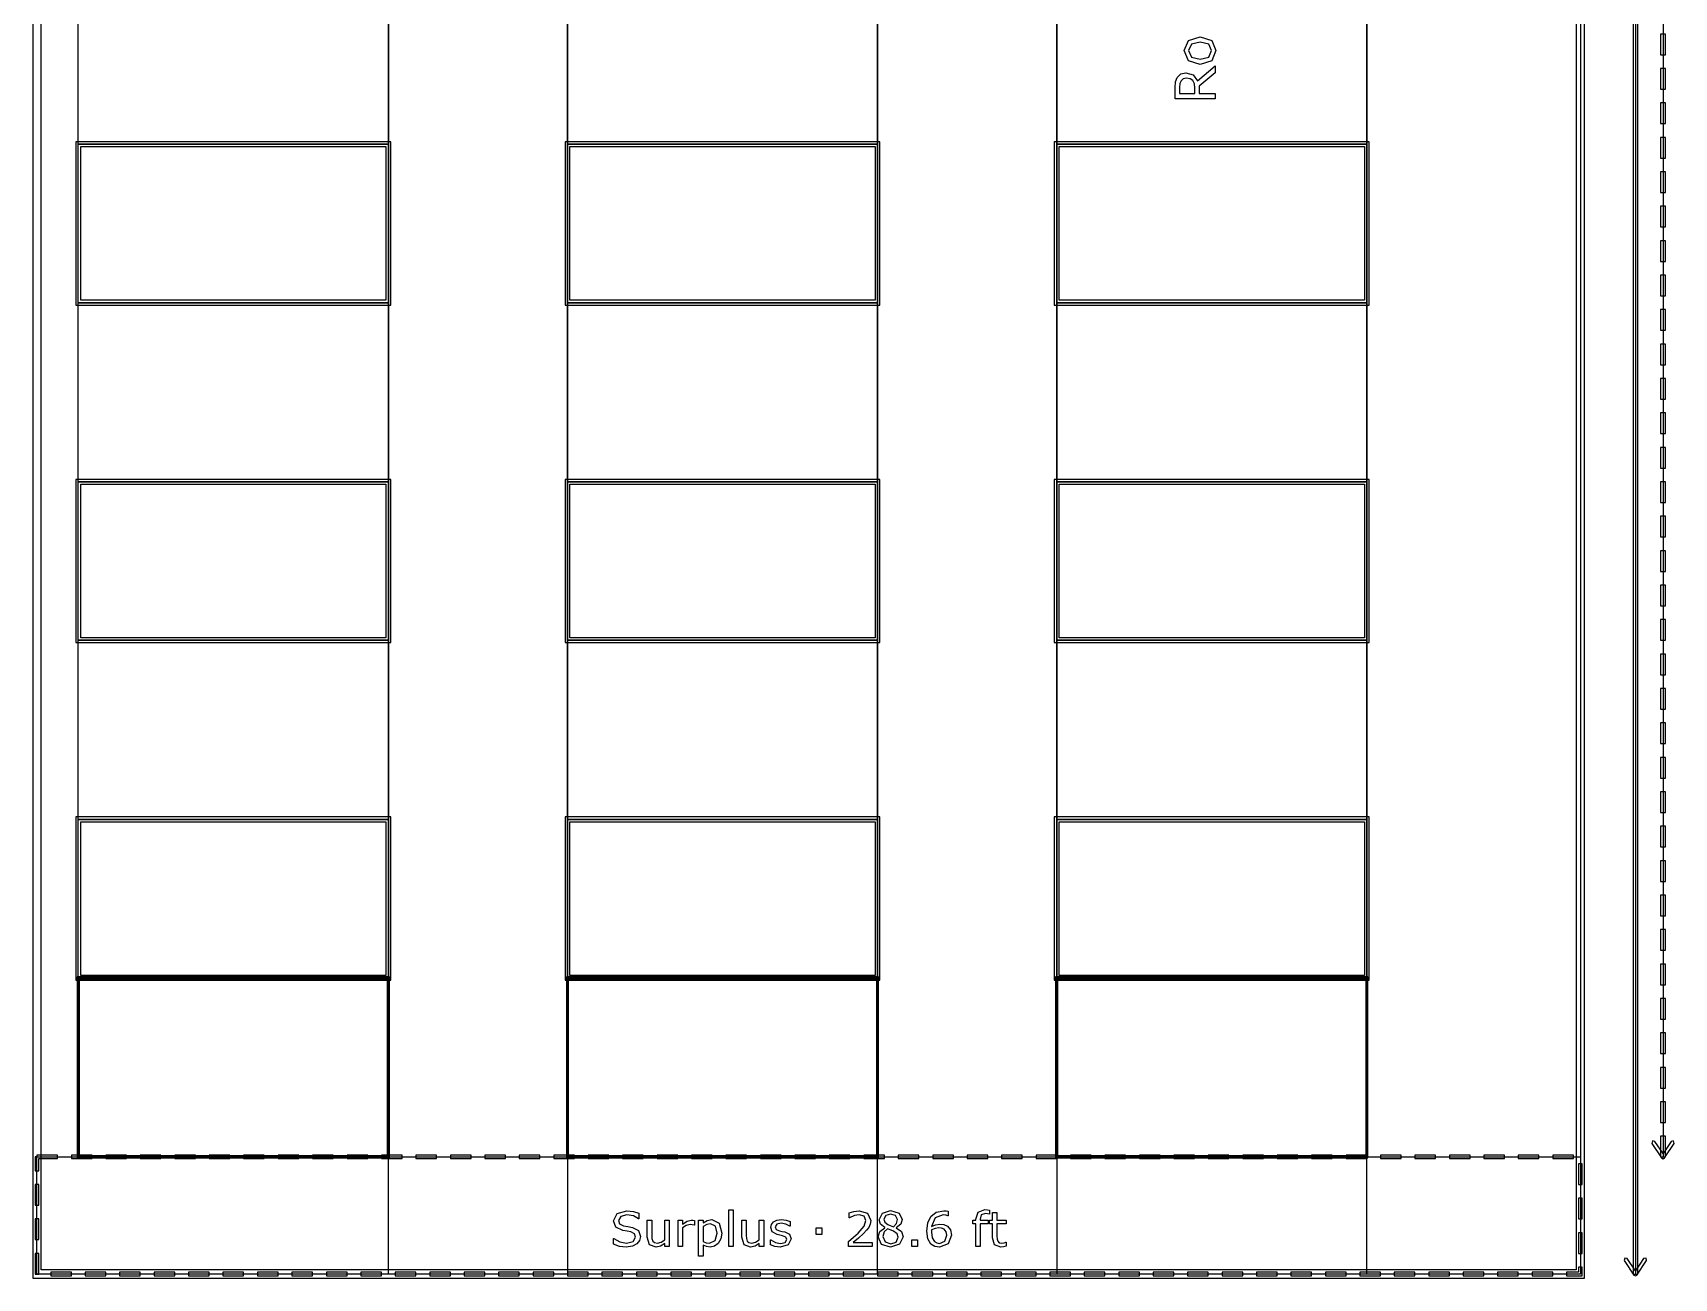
# Model space of a CAD drawing. Extents: x -1 to 182, y 89 to 480.
# Drawn here: x 94.6 to 157.6, y 190.1 to 237.9 of the extents above; entities that cross this region are included whole.
import ezdxf

# ---------------------------------------------------------------- set-up
doc = ezdxf.new("R2010")
doc.units = 0
doc.header["$MEASUREMENT"] = 0
doc.layers.add('Layer 1', color=7, linetype='Continuous')

msp = doc.modelspace()

# ---------------------------------------------------------------- linework, layer by layer
at = {"layer": 'Layer 1', "color": 7}
for points in [[(94.562067, 309.721697), (94.562067, 190.077473), (154.145953, 190.077473), (154.145953, 309.721697), (94.562067, 309.721697)], [(156.011469, 309.56305), (156.011469, 190.236117), (156.196471, 190.236117), (156.196471, 309.56305), (156.011469, 309.56305)], [(94.879361, 309.404403), (153.828659, 309.404403), (153.828659, 190.394761), (94.879361, 190.394761), (94.879361, 309.404403)], [(94.720714, 194.734028), (153.987306, 194.734028), (153.987306, 190.236117), (94.720714, 190.236117), (94.720714, 194.734028)], [(153.92116, 190.5007), (153.92116, 190.302263), (153.45814, 190.302263), (153.45814, 190.169971), (154.053452, 190.169971), (154.053452, 190.5007), (153.92116, 190.5007)]]:
    msp.add_lwpolyline(points, close=True, dxfattribs=at)
for points in [[(108.214447, 309.56305), (115.093605, 309.56305), (115.093605, 190.236117), (108.214447, 190.236117), (108.214447, 309.56305)], [(126.99984, 309.56305), (133.878998, 309.56305), (133.878998, 190.236117), (126.99984, 190.236117), (126.99984, 309.56305)], [(145.785233, 309.56305), (153.987306, 309.56305), (153.987306, 190.236117), (145.785233, 190.236117), (145.785233, 309.56305)], [(156.10397, 309.56305), (156.10397, 190.236117)], [(157.162302, 305.329722), (157.162302, 194.734028)], [(96.308212, 240.506887), (108.214447, 240.506887), (108.214447, 233.627729), (96.308212, 233.627729), (96.308212, 240.506887)], [(115.093605, 240.506887), (126.99984, 240.506887), (126.99984, 233.627729), (115.093605, 233.627729), (115.093605, 240.506887)], [(133.878998, 240.506887), (145.785233, 240.506887), (145.785233, 233.627729), (133.878998, 233.627729), (133.878998, 240.506887)], [(139.387601, 237.754738), (139.833053, 237.610042), (139.996348, 237.222471), (139.833053, 236.83283), (139.387601, 236.689172), (138.942152, 236.83283), (138.777819, 237.222471), (138.942152, 237.610042), (139.387601, 237.754738), (139.387601, 237.754738)], [(157.069801, 237.861057), (157.069801, 237.067308), (157.254803, 237.067308), (157.254803, 237.861057), (157.069801, 237.861057)], [(139.387601, 237.554234), (139.054806, 237.466384), (138.945253, 237.222471), (139.054806, 236.976491), (139.387601, 236.889676), (139.717298, 236.977525), (139.828918, 237.222471), (139.71833, 237.46535), (139.387601, 237.554234), (139.387601, 237.554234)], [(139.96431, 236.639563), (139.96431, 236.373945), (139.352462, 235.859249), (139.352462, 235.570893), (139.96431, 235.570893), (139.96431, 235.366257), (138.425387, 235.366257), (138.425387, 235.797236), (138.443987, 236.029781), (138.508064, 236.197212), (138.64139, 236.327437), (138.84396, 236.37498), (139.123013, 236.291263), (139.291478, 236.060787), (139.96431, 236.639563)], [(157.069801, 236.538142), (157.069801, 235.744393), (157.254803, 235.744393), (157.254803, 236.538142), (157.069801, 236.538142)], [(138.858435, 236.161038), (138.741648, 236.137278), (138.654831, 236.060798), (138.613489, 235.955377), (138.60108, 235.811717), (138.60108, 235.570904), (139.181922, 235.570904), (139.181922, 235.777609), (139.165386, 235.947109), (139.101306, 236.070098), (139.002088, 236.13831), (138.858427, 236.161038), (138.858435, 236.161038)], [(157.069801, 235.215227), (157.069801, 234.421478), (157.254803, 234.421478), (157.254803, 235.215227), (157.069801, 235.215227)], [(157.069801, 233.892312), (157.069801, 233.098563), (157.254803, 233.098563), (157.254803, 233.892312), (157.069801, 233.892312)], [(96.215711, 233.72023), (96.215711, 227.449819), (108.306948, 227.449819), (108.306948, 233.72023), (96.215711, 233.72023)], [(96.308212, 233.627729), (108.214447, 233.627729), (108.214447, 227.54232), (96.308212, 227.54232), (96.308212, 233.627729)], [(96.400713, 233.535228), (108.121946, 233.535228), (108.121946, 227.634821), (96.400713, 227.634821), (96.400713, 233.535228)], [(115.001104, 233.72023), (115.001104, 227.449819), (127.092341, 227.449819), (127.092341, 233.72023), (115.001104, 233.72023)], [(115.093605, 233.627729), (126.99984, 233.627729), (126.99984, 227.54232), (115.093605, 227.54232), (115.093605, 233.627729)], [(115.186106, 233.535228), (126.907339, 233.535228), (126.907339, 227.634821), (115.186106, 227.634821), (115.186106, 233.535228)], [(133.786497, 233.72023), (133.786497, 227.449819), (145.877734, 227.449819), (145.877734, 233.72023), (133.786497, 233.72023)], [(133.878998, 233.627729), (145.785233, 233.627729), (145.785233, 227.54232), (133.878998, 227.54232), (133.878998, 233.627729)], [(133.971499, 233.535228), (145.692732, 233.535228), (145.692732, 227.634821), (133.971499, 227.634821), (133.971499, 233.535228)], [(157.069801, 232.569397), (157.069801, 231.775648), (157.254803, 231.775648), (157.254803, 232.569397), (157.069801, 232.569397)], [(157.069801, 231.246482), (157.069801, 230.452733), (157.254803, 230.452733), (157.254803, 231.246482), (157.069801, 231.246482)], [(157.069801, 229.923567), (157.069801, 229.129818), (157.254803, 229.129818), (157.254803, 229.923567), (157.069801, 229.923567)], [(157.069801, 228.600652), (157.069801, 227.806903), (157.254803, 227.806903), (157.254803, 228.600652), (157.069801, 228.600652)], [(96.308212, 227.54232), (108.214447, 227.54232), (108.214447, 220.663162), (96.308212, 220.663162), (96.308212, 227.54232)], [(115.093605, 227.54232), (126.99984, 227.54232), (126.99984, 220.663162), (115.093605, 220.663162), (115.093605, 227.54232)], [(133.878998, 227.54232), (145.785233, 227.54232), (145.785233, 220.663162), (133.878998, 220.663162), (133.878998, 227.54232)], [(157.069801, 227.277737), (157.069801, 226.483988), (157.254803, 226.483988), (157.254803, 227.277737), (157.069801, 227.277737)], [(157.069801, 225.954822), (157.069801, 225.161073), (157.254803, 225.161073), (157.254803, 225.954822), (157.069801, 225.954822)], [(157.069801, 224.631907), (157.069801, 223.838158), (157.254803, 223.838158), (157.254803, 224.631907), (157.069801, 224.631907)], [(157.069801, 223.308992), (157.069801, 222.515243), (157.254803, 222.515243), (157.254803, 223.308992), (157.069801, 223.308992)], [(157.069801, 221.986077), (157.069801, 221.192328), (157.254803, 221.192328), (157.254803, 221.986077), (157.069801, 221.986077)], [(96.215711, 220.755663), (96.215711, 214.485255), (108.306948, 214.485255), (108.306948, 220.755663), (96.215711, 220.755663)], [(96.308212, 220.663162), (108.214447, 220.663162), (108.214447, 214.577753), (96.308212, 214.577753), (96.308212, 220.663162)], [(115.001104, 220.755663), (115.001104, 214.485255), (127.092341, 214.485255), (127.092341, 220.755663), (115.001104, 220.755663)], [(115.093605, 220.663162), (126.99984, 220.663162), (126.99984, 214.577753), (115.093605, 214.577753), (115.093605, 220.663162)], [(133.786497, 220.755663), (133.786497, 214.485255), (145.877734, 214.485255), (145.877734, 220.755663), (133.786497, 220.755663)], [(133.878998, 220.663162), (145.785233, 220.663162), (145.785233, 214.577753), (133.878998, 214.577753), (133.878998, 220.663162)], [(157.069801, 220.663162), (157.069801, 219.869413), (157.254803, 219.869413), (157.254803, 220.663162), (157.069801, 220.663162)], [(96.400713, 220.570661), (108.121946, 220.570661), (108.121946, 214.670251), (96.400713, 214.670251), (96.400713, 220.570661)], [(115.186106, 220.570661), (126.907339, 220.570661), (126.907339, 214.670251), (115.186106, 214.670251), (115.186106, 220.570661)], [(133.971499, 220.570661), (145.692732, 220.570661), (145.692732, 214.670251), (133.971499, 214.670251), (133.971499, 220.570661)], [(157.069801, 219.340247), (157.069801, 218.546498), (157.254803, 218.546498), (157.254803, 219.340247), (157.069801, 219.340247)], [(157.069801, 218.017332), (157.069801, 217.223583), (157.254803, 217.223583), (157.254803, 218.017332), (157.069801, 218.017332)], [(157.069801, 216.694417), (157.069801, 215.900668), (157.254803, 215.900668), (157.254803, 216.694417), (157.069801, 216.694417)], [(157.069801, 215.371502), (157.069801, 214.577753), (157.254803, 214.577753), (157.254803, 215.371502), (157.069801, 215.371502)], [(96.308212, 214.577753), (108.214447, 214.577753), (108.214447, 207.698595), (96.308212, 207.698595), (96.308212, 214.577753)], [(115.093605, 214.577753), (126.99984, 214.577753), (126.99984, 207.698595), (115.093605, 207.698595), (115.093605, 214.577753)], [(133.878998, 214.577753), (145.785233, 214.577753), (145.785233, 207.698595), (133.878998, 207.698595), (133.878998, 214.577753)], [(157.069801, 214.048587), (157.069801, 213.254838), (157.254803, 213.254838), (157.254803, 214.048587), (157.069801, 214.048587)], [(157.069801, 212.725672), (157.069801, 211.931923), (157.254803, 211.931923), (157.254803, 212.725672), (157.069801, 212.725672)], [(157.069801, 211.402757), (157.069801, 210.609008), (157.254803, 210.609008), (157.254803, 211.402757), (157.069801, 211.402757)], [(157.069801, 210.079842), (157.069801, 209.286093), (157.254803, 209.286093), (157.254803, 210.079842), (157.069801, 210.079842)], [(157.069801, 208.756927), (157.069801, 207.963178), (157.254803, 207.963178), (157.254803, 208.756927), (157.069801, 208.756927)], [(96.215711, 207.791093), (96.215711, 201.520688), (108.306948, 201.520688), (108.306948, 207.791093), (96.215711, 207.791093)], [(96.308212, 207.698595), (108.214447, 207.698595), (108.214447, 201.613186), (96.308212, 201.613186), (96.308212, 207.698595)], [(96.400713, 207.606097), (108.121946, 207.606097), (108.121946, 201.705684), (96.400713, 201.705684), (96.400713, 207.606097)], [(115.001104, 207.791093), (115.001104, 201.520688), (127.092341, 201.520688), (127.092341, 207.791093), (115.001104, 207.791093)], [(115.093605, 207.698595), (126.99984, 207.698595), (126.99984, 201.613186), (115.093605, 201.613186), (115.093605, 207.698595)], [(115.186106, 207.606097), (126.907339, 207.606097), (126.907339, 201.705684), (115.186106, 201.705684), (115.186106, 207.606097)], [(133.786497, 207.791093), (133.786497, 201.520688), (145.877734, 201.520688), (145.877734, 207.791093), (133.786497, 207.791093)], [(133.878998, 207.698595), (145.785233, 207.698595), (145.785233, 201.613186), (133.878998, 201.613186), (133.878998, 207.698595)], [(133.971499, 207.606097), (145.692732, 207.606097), (145.692732, 201.705684), (133.971499, 201.705684), (133.971499, 207.606097)], [(157.069801, 207.434012), (157.069801, 206.640263), (157.254803, 206.640263), (157.254803, 207.434012), (157.069801, 207.434012)], [(157.069801, 206.111097), (157.069801, 205.317348), (157.254803, 205.317348), (157.254803, 206.111097), (157.069801, 206.111097)], [(157.069801, 204.788182), (157.069801, 203.994433), (157.254803, 203.994433), (157.254803, 204.788182), (157.069801, 204.788182)], [(157.069801, 203.465267), (157.069801, 202.671518), (157.254803, 202.671518), (157.254803, 203.465267), (157.069801, 203.465267)], [(157.069801, 202.142352), (157.069801, 201.348603), (157.254803, 201.348603), (157.254803, 202.142352), (157.069801, 202.142352)], [(96.268421, 201.652979), (96.268421, 194.694235), (108.254238, 194.694235), (108.254238, 201.652979), (96.268421, 201.652979)], [(96.308212, 201.613186), (108.214447, 201.613186), (108.214447, 194.734028), (96.308212, 194.734028), (96.308212, 201.613186)], [(96.348003, 201.573393), (108.174656, 201.573393), (108.174656, 194.773821), (96.348003, 194.773821), (96.348003, 201.573393)], [(115.053814, 201.652979), (115.053814, 194.694235), (127.039631, 194.694235), (127.039631, 201.652979), (115.053814, 201.652979)], [(115.093605, 201.613186), (126.99984, 201.613186), (126.99984, 194.734028), (115.093605, 194.734028), (115.093605, 201.613186)], [(115.133396, 201.573393), (126.960049, 201.573393), (126.960049, 194.773821), (115.133396, 194.773821), (115.133396, 201.573393)], [(133.839207, 201.652979), (133.839207, 194.694235), (145.825024, 194.694235), (145.825024, 201.652979), (133.839207, 201.652979)], [(133.878998, 201.613186), (145.785233, 201.613186), (145.785233, 194.734028), (133.878998, 194.734028), (133.878998, 201.613186)], [(133.918789, 201.573393), (145.745442, 201.573393), (145.745442, 194.773821), (133.918789, 194.773821), (133.918789, 201.573393)], [(157.069801, 200.819437), (157.069801, 200.025688), (157.254803, 200.025688), (157.254803, 200.819437), (157.069801, 200.819437)], [(157.069801, 199.496522), (157.069801, 198.702773), (157.254803, 198.702773), (157.254803, 199.496522), (157.069801, 199.496522)], [(157.069801, 198.173607), (157.069801, 197.379858), (157.254803, 197.379858), (157.254803, 198.173607), (157.069801, 198.173607)], [(157.069801, 196.850692), (157.069801, 196.056943), (157.254803, 196.056943), (157.254803, 196.850692), (157.069801, 196.850692)], [(157.069801, 195.527777), (157.069801, 194.734028), (157.254803, 194.734028), (157.254803, 195.527777), (157.069801, 195.527777)], [(94.720714, 194.800174), (94.720714, 194.734028), (94.654568, 194.734028), (94.654568, 194.204862), (94.78686, 194.204862), (94.78686, 194.667882), (95.514463, 194.667882), (95.514463, 194.800174), (94.720714, 194.800174)], [(96.043629, 194.800174), (96.043629, 194.667882), (96.837378, 194.667882), (96.837378, 194.800174), (96.043629, 194.800174)], [(97.366544, 194.800174), (97.366544, 194.667882), (98.160293, 194.667882), (98.160293, 194.800174), (97.366544, 194.800174)], [(98.689459, 194.800174), (98.689459, 194.667882), (99.483208, 194.667882), (99.483208, 194.800174), (98.689459, 194.800174)], [(100.012374, 194.800174), (100.012374, 194.667882), (100.806123, 194.667882), (100.806123, 194.800174), (100.012374, 194.800174)], [(101.335289, 194.800174), (101.335289, 194.667882), (102.129038, 194.667882), (102.129038, 194.800174), (101.335289, 194.800174)], [(102.658204, 194.800174), (102.658204, 194.667882), (103.451953, 194.667882), (103.451953, 194.800174), (102.658204, 194.800174)], [(103.981119, 194.800174), (103.981119, 194.667882), (104.774868, 194.667882), (104.774868, 194.800174), (103.981119, 194.800174)], [(105.304034, 194.800174), (105.304034, 194.667882), (106.097783, 194.667882), (106.097783, 194.800174), (105.304034, 194.800174)], [(106.626949, 194.800174), (106.626949, 194.667882), (107.420698, 194.667882), (107.420698, 194.800174), (106.626949, 194.800174)], [(107.949864, 194.800174), (107.949864, 194.667882), (108.743613, 194.667882), (108.743613, 194.800174), (107.949864, 194.800174)], [(109.272779, 194.800174), (109.272779, 194.667882), (110.066528, 194.667882), (110.066528, 194.800174), (109.272779, 194.800174)], [(110.595694, 194.800174), (110.595694, 194.667882), (111.389443, 194.667882), (111.389443, 194.800174), (110.595694, 194.800174)], [(111.918609, 194.800174), (111.918609, 194.667882), (112.712358, 194.667882), (112.712358, 194.800174), (111.918609, 194.800174)], [(113.241524, 194.800174), (113.241524, 194.667882), (114.035273, 194.667882), (114.035273, 194.800174), (113.241524, 194.800174)], [(114.564439, 194.800174), (114.564439, 194.667882), (115.358188, 194.667882), (115.358188, 194.800174), (114.564439, 194.800174)], [(115.887354, 194.800174), (115.887354, 194.667882), (116.681103, 194.667882), (116.681103, 194.800174), (115.887354, 194.800174)], [(117.210269, 194.800174), (117.210269, 194.667882), (118.004018, 194.667882), (118.004018, 194.800174), (117.210269, 194.800174)], [(118.533184, 194.800174), (118.533184, 194.667882), (119.326933, 194.667882), (119.326933, 194.800174), (118.533184, 194.800174)], [(119.856099, 194.800174), (119.856099, 194.667882), (120.649848, 194.667882), (120.649848, 194.800174), (119.856099, 194.800174)], [(121.179014, 194.800174), (121.179014, 194.667882), (121.972763, 194.667882), (121.972763, 194.800174), (121.179014, 194.800174)], [(122.501929, 194.800174), (122.501929, 194.667882), (123.295678, 194.667882), (123.295678, 194.800174), (122.501929, 194.800174)], [(123.824844, 194.800174), (123.824844, 194.667882), (124.618593, 194.667882), (124.618593, 194.800174), (123.824844, 194.800174)], [(125.147759, 194.800174), (125.147759, 194.667882), (125.941508, 194.667882), (125.941508, 194.800174), (125.147759, 194.800174)], [(126.470674, 194.800174), (126.470674, 194.667882), (127.264423, 194.667882), (127.264423, 194.800174), (126.470674, 194.800174)], [(127.793589, 194.800174), (127.793589, 194.667882), (128.587338, 194.667882), (128.587338, 194.800174), (127.793589, 194.800174)], [(129.116504, 194.800174), (129.116504, 194.667882), (129.910253, 194.667882), (129.910253, 194.800174), (129.116504, 194.800174)], [(130.439419, 194.800174), (130.439419, 194.667882), (131.233168, 194.667882), (131.233168, 194.800174), (130.439419, 194.800174)], [(131.762334, 194.800174), (131.762334, 194.667882), (132.556083, 194.667882), (132.556083, 194.800174), (131.762334, 194.800174)], [(133.085249, 194.800174), (133.085249, 194.667882), (133.878998, 194.667882), (133.878998, 194.800174), (133.085249, 194.800174)], [(134.408164, 194.800174), (134.408164, 194.667882), (135.201913, 194.667882), (135.201913, 194.800174), (134.408164, 194.800174)], [(135.731079, 194.800174), (135.731079, 194.667882), (136.524828, 194.667882), (136.524828, 194.800174), (135.731079, 194.800174)], [(137.053994, 194.800174), (137.053994, 194.667882), (137.847743, 194.667882), (137.847743, 194.800174), (137.053994, 194.800174)], [(138.376909, 194.800174), (138.376909, 194.667882), (139.170658, 194.667882), (139.170658, 194.800174), (138.376909, 194.800174)], [(139.699824, 194.800174), (139.699824, 194.667882), (140.493573, 194.667882), (140.493573, 194.800174), (139.699824, 194.800174)], [(141.022739, 194.800174), (141.022739, 194.667882), (141.816488, 194.667882), (141.816488, 194.800174), (141.022739, 194.800174)], [(142.345654, 194.800174), (142.345654, 194.667882), (143.139403, 194.667882), (143.139403, 194.800174), (142.345654, 194.800174)], [(143.668569, 194.800174), (143.668569, 194.667882), (144.462318, 194.667882), (144.462318, 194.800174), (143.668569, 194.800174)], [(144.991484, 194.800174), (144.991484, 194.667882), (145.785233, 194.667882), (145.785233, 194.800174), (144.991484, 194.800174)], [(146.314399, 194.800174), (146.314399, 194.667882), (147.108148, 194.667882), (147.108148, 194.800174), (146.314399, 194.800174)], [(147.637314, 194.800174), (147.637314, 194.667882), (148.431063, 194.667882), (148.431063, 194.800174), (147.637314, 194.800174)], [(148.960229, 194.800174), (148.960229, 194.667882), (149.753978, 194.667882), (149.753978, 194.800174), (148.960229, 194.800174)], [(150.283144, 194.800174), (150.283144, 194.667882), (151.076893, 194.667882), (151.076893, 194.800174), (150.283144, 194.800174)], [(151.606059, 194.800174), (151.606059, 194.667882), (152.399808, 194.667882), (152.399808, 194.800174), (151.606059, 194.800174)], [(152.928974, 194.800174), (152.928974, 194.667882), (153.722723, 194.667882), (153.722723, 194.800174), (152.928974, 194.800174)], [(156.753542, 195.347437), (156.73391, 195.251314), (157.10443, 194.695267), (157.162307, 194.664211), (157.220185, 194.695267), (157.590704, 195.251314), (157.571072, 195.347437), (157.474954, 195.328387), (157.162313, 194.859678), (156.849671, 195.328387), (156.753553, 195.347437), (156.753542, 195.347437)], [(153.92116, 194.469445), (153.92116, 193.675696), (154.053452, 193.675696), (154.053452, 194.469445), (153.92116, 194.469445)], [(94.654568, 193.675696), (94.654568, 192.881947), (94.78686, 192.881947), (94.78686, 193.675696), (94.654568, 193.675696)], [(153.92116, 193.14653), (153.92116, 192.352781), (154.053452, 192.352781), (154.053452, 193.14653), (153.92116, 193.14653)], [(94.654568, 192.352781), (94.654568, 191.559032), (94.78686, 191.559032), (94.78686, 192.352781), (94.654568, 192.352781)], [(117.892525, 191.678782), (117.855449, 191.523234), (117.753259, 191.393033), (117.584149, 191.302598), (117.352638, 191.270028), (117.090379, 191.297174), (116.854349, 191.37766), (116.854349, 191.601921), (116.866996, 191.601921), (117.103028, 191.470794), (117.354432, 191.424677), (117.613073, 191.487065), (117.706219, 191.653462), (117.661907, 191.785515), (117.52897, 191.851529), (117.381563, 191.881373), (117.214262, 191.911218), (116.948385, 192.04052), (116.862475, 192.280179), (117.00536, 192.556907), (117.367998, 192.665412), (117.628448, 192.638293), (117.838254, 192.571379), (117.838254, 192.359766), (117.825581, 192.359766), (117.623011, 192.467372), (117.367082, 192.51079), (117.135572, 192.4511), (117.048757, 192.297351), (117.092164, 192.165324), (117.244998, 192.092061), (117.409587, 192.061316), (117.590454, 192.024248), (117.816537, 191.903969), (117.892502, 191.678782), (117.892525, 191.678782)], [(119.003957, 191.294449), (118.833941, 191.294449), (118.833941, 191.406579), (118.669352, 191.302598), (118.495719, 191.266403), (118.247929, 191.363188), (118.159304, 191.648937), (118.159304, 192.3046), (118.32932, 192.3046), (118.32932, 191.729423), (118.33657, 191.597397), (118.367317, 191.504263), (118.430618, 191.446373), (118.543661, 191.428381), (118.687452, 191.462724), (118.833954, 191.55046), (118.833954, 192.30468), (119.00397, 192.30468), (119.003957, 191.294449)], [(119.968883, 192.119207), (119.959834, 192.119207), (119.885679, 192.131907), (119.801576, 192.136405), (119.649648, 192.101136), (119.508569, 192.011601), (119.508569, 191.294449), (119.338556, 191.294449), (119.338556, 192.3046), (119.508569, 192.3046), (119.508569, 192.155376), (119.686724, 192.270231), (119.844984, 192.3046), (119.90919, 192.301955), (119.968878, 192.293753), (119.968883, 192.119207)], [(121.017912, 191.811735), (120.982643, 191.586549), (120.883168, 191.414728), (120.74209, 191.310721), (120.571172, 191.274552), (120.428286, 191.29175), (120.298966, 191.345117), (120.298966, 190.92189), (120.12895, 190.92189), (120.12895, 192.304627), (120.298966, 192.304627), (120.298966, 192.19882), (120.450895, 192.293779), (120.631761, 192.332646), (120.915722, 192.194296), (121.017912, 191.811762), (121.017912, 191.811735)], [(121.454707, 191.294475), (121.284691, 191.294475), (121.284691, 192.701634), (121.454707, 192.701634), (121.454707, 191.294475)], [(122.628537, 191.294475), (122.458522, 191.294475), (122.458522, 191.406606), (122.293932, 191.302625), (122.1203, 191.26643), (121.87251, 191.363214), (121.783885, 191.648964), (121.783885, 192.304627), (121.953901, 192.304627), (121.953901, 191.72945), (121.961124, 191.597423), (121.991874, 191.50429), (122.055175, 191.446399), (122.168218, 191.428407), (122.312009, 191.46275), (122.458511, 191.550486), (122.458511, 192.304706), (122.628527, 192.304706), (122.628537, 191.294475)], [(123.6848, 191.585676), (123.56995, 191.35869), (123.257954, 191.270054), (123.051764, 191.296248), (122.895316, 191.355039), (122.895316, 191.545856), (122.904365, 191.545856), (123.083422, 191.449098), (123.272429, 191.413829), (123.447871, 191.449997), (123.511173, 191.563953), (123.476809, 191.654388), (123.344777, 191.706828), (123.24982, 191.725878), (123.144014, 191.749426), (122.955006, 191.852534), (122.899843, 192.020729), (122.925164, 192.13831), (123.00384, 192.236867), (123.132256, 192.303807), (123.307698, 192.329207), (123.490374, 192.306453), (123.645015, 192.253086), (123.645015, 192.071318), (123.635966, 192.071318), (123.477708, 192.151804), (123.295032, 192.185274), (123.137677, 192.149105), (123.073471, 192.043298), (123.112356, 191.949239), (123.235345, 191.897698), (123.34025, 191.876002), (123.437918, 191.856159), (123.620594, 191.762999), (123.6848, 191.585755), (123.6848, 191.585676)], [(126.79391, 191.294475), (125.882339, 191.294475), (125.882339, 191.483494), (126.072249, 191.646265), (126.250403, 191.808137), (126.488245, 192.074916), (126.552451, 192.289255), (126.482818, 192.452926), (126.290194, 192.512616), (126.11204, 192.48367), (125.924842, 192.395061), (125.915793, 192.395061), (125.915793, 192.584953), (126.086714, 192.642843), (126.29471, 192.669037), (126.619367, 192.568654), (126.736932, 192.29825), (126.717035, 192.154476), (126.660063, 192.028773), (126.576864, 191.918442), (126.462014, 191.798162), (126.262153, 191.613668), (126.069532, 191.449098), (126.793904, 191.449098), (126.79391, 191.294475)], [(127.981303, 191.669786), (127.844749, 191.379486), (127.50291, 191.263731), (127.153835, 191.376761), (127.024515, 191.666162), (127.089629, 191.868726), (127.273207, 192.013427), (127.273207, 192.018983), (127.112235, 192.145586), (127.060689, 192.317406), (127.185487, 192.570639), (127.50291, 192.671921), (127.824852, 192.575137), (127.945129, 192.32918), (127.888156, 192.149211), (127.720855, 192.011734), (127.720855, 192.006442), (127.914382, 191.872616), (127.981303, 191.670051), (127.981303, 191.669786)], [(127.766975, 192.327222), (127.691915, 192.480971), (127.502005, 192.538836), (127.314808, 192.48457), (127.24246, 192.33807), (127.278634, 192.22504), (127.389867, 192.140929), (127.485728, 192.098437), (127.608717, 192.055019), (127.732611, 192.178924), (127.766975, 192.327222), (127.766975, 192.327222)], [(129.842427, 191.731276), (129.706778, 191.395758), (129.37579, 191.26643), (129.194924, 191.297201), (129.051133, 191.388535), (128.930857, 191.587475), (128.889256, 191.885924), (128.92724, 192.203345), (129.050229, 192.449301), (129.255513, 192.608474), (129.548518, 192.666365), (129.638047, 192.661867), (129.7113, 192.645463), (129.7113, 192.472743), (129.702251, 192.472743), (129.625382, 192.498143), (129.521382, 192.510843), (129.211196, 192.388738), (129.076449, 192.06047), (129.225666, 192.130108), (129.396584, 192.15445), (129.547608, 192.138045), (129.682354, 192.074731), (129.801726, 191.935454), (129.842422, 191.73109), (129.842427, 191.731276)], [(131.30474, 192.537142), (131.295692, 192.537142), (131.222439, 192.553547), (131.142858, 192.562542), (130.983695, 192.5137), (130.934861, 192.339181), (130.934861, 192.304812), (131.241431, 192.304812), (131.241431, 192.161911), (130.940288, 192.161911), (130.940288, 191.294449), (130.770272, 191.294449), (130.770272, 192.161699), (130.655422, 192.161699), (130.655422, 192.3046), (130.770272, 192.3046), (130.770272, 192.338044), (130.859802, 192.613872), (131.118442, 192.71063), (131.220632, 192.705338), (131.304735, 192.692638), (131.30474, 192.537142)], [(131.936871, 191.30363), (131.831967, 191.282728), (131.731587, 191.274526), (131.49646, 191.357737), (131.415974, 191.624516), (131.415974, 192.161673), (131.301123, 192.161673), (131.301123, 192.304574), (131.415974, 192.304574), (131.415974, 192.594848), (131.585989, 192.594848), (131.585989, 192.304574), (131.936871, 192.304574), (131.936871, 192.161673), (131.585989, 192.161673), (131.585989, 191.701378), (131.589614, 191.576574), (131.614935, 191.493389), (131.669195, 191.440023), (131.775907, 191.423618), (131.862722, 191.43526), (131.927836, 191.456162), (131.936885, 191.456162), (131.936871, 191.30363)], [(120.842472, 191.807237), (120.780073, 192.08034), (120.588354, 192.170774), (120.440946, 192.13913), (120.298966, 192.055919), (120.298966, 191.483494), (120.42286, 191.439176), (120.541327, 191.427534), (120.762891, 191.523393), (120.842472, 191.80737), (120.842472, 191.807237)], [(124.856821, 191.756596), (124.640686, 191.756596), (124.640686, 192.012527), (124.856821, 192.012527), (124.856821, 191.756596)], [(127.79501, 191.652589), (127.757931, 191.785542), (127.615048, 191.886824), (127.521899, 191.923892), (127.387155, 191.971834), (127.256025, 191.851555), (127.207191, 191.679735), (127.291294, 191.478043), (127.504717, 191.398483), (127.715429, 191.466296), (127.79501, 191.652589), (127.79501, 191.652589)], [(129.658846, 191.724132), (129.633526, 191.863408), (129.552135, 191.959267), (129.459893, 191.997261), (129.354086, 192.006257), (129.211201, 191.988265), (129.075549, 191.9322), (129.07285, 191.893306), (129.072057, 191.847189), (129.100997, 191.621103), (129.182388, 191.490875), (129.271915, 191.432085), (129.377724, 191.414093), (129.583911, 191.49368), (129.658971, 191.724264), (129.658846, 191.724132)], [(153.92116, 191.823615), (153.92116, 191.029866), (154.053452, 191.029866), (154.053452, 191.823615), (153.92116, 191.823615)], [(94.654568, 191.029866), (94.654568, 190.236117), (94.78686, 190.236117), (94.78686, 191.029866), (94.654568, 191.029866)], [(128.536567, 191.294475), (128.320429, 191.294475), (128.320429, 191.552206), (128.536567, 191.552206), (128.536567, 191.294475)], [(155.69521, 190.849526), (155.675578, 190.753403), (156.046098, 190.197356), (156.103975, 190.1663), (156.161853, 190.197356), (156.532372, 190.753403), (156.51274, 190.849526), (156.416622, 190.830476), (156.103981, 190.361767), (155.791339, 190.830476), (155.695221, 190.849526), (155.69521, 190.849526)], [(95.24988, 190.302263), (95.24988, 190.169971), (96.043629, 190.169971), (96.043629, 190.302263), (95.24988, 190.302263)], [(96.572795, 190.302263), (96.572795, 190.169971), (97.366544, 190.169971), (97.366544, 190.302263), (96.572795, 190.302263)], [(97.89571, 190.302263), (97.89571, 190.169971), (98.689459, 190.169971), (98.689459, 190.302263), (97.89571, 190.302263)], [(99.218625, 190.302263), (99.218625, 190.169971), (100.012374, 190.169971), (100.012374, 190.302263), (99.218625, 190.302263)], [(100.54154, 190.302263), (100.54154, 190.169971), (101.335289, 190.169971), (101.335289, 190.302263), (100.54154, 190.302263)], [(101.864455, 190.302263), (101.864455, 190.169971), (102.658204, 190.169971), (102.658204, 190.302263), (101.864455, 190.302263)], [(103.18737, 190.302263), (103.18737, 190.169971), (103.981119, 190.169971), (103.981119, 190.302263), (103.18737, 190.302263)], [(104.510285, 190.302263), (104.510285, 190.169971), (105.304034, 190.169971), (105.304034, 190.302263), (104.510285, 190.302263)], [(105.8332, 190.302263), (105.8332, 190.169971), (106.626949, 190.169971), (106.626949, 190.302263), (105.8332, 190.302263)], [(107.156115, 190.302263), (107.156115, 190.169971), (107.949864, 190.169971), (107.949864, 190.302263), (107.156115, 190.302263)], [(108.47903, 190.302263), (108.47903, 190.169971), (109.272779, 190.169971), (109.272779, 190.302263), (108.47903, 190.302263)], [(109.801945, 190.302263), (109.801945, 190.169971), (110.595694, 190.169971), (110.595694, 190.302263), (109.801945, 190.302263)], [(111.12486, 190.302263), (111.12486, 190.169971), (111.918609, 190.169971), (111.918609, 190.302263), (111.12486, 190.302263)], [(112.447775, 190.302263), (112.447775, 190.169971), (113.241524, 190.169971), (113.241524, 190.302263), (112.447775, 190.302263)], [(113.77069, 190.302263), (113.77069, 190.169971), (114.564439, 190.169971), (114.564439, 190.302263), (113.77069, 190.302263)], [(115.093605, 190.302263), (115.093605, 190.169971), (115.887354, 190.169971), (115.887354, 190.302263), (115.093605, 190.302263)], [(116.41652, 190.302263), (116.41652, 190.169971), (117.210269, 190.169971), (117.210269, 190.302263), (116.41652, 190.302263)], [(117.739435, 190.302263), (117.739435, 190.169971), (118.533184, 190.169971), (118.533184, 190.302263), (117.739435, 190.302263)], [(119.06235, 190.302263), (119.06235, 190.169971), (119.856099, 190.169971), (119.856099, 190.302263), (119.06235, 190.302263)], [(120.385265, 190.302263), (120.385265, 190.169971), (121.179014, 190.169971), (121.179014, 190.302263), (120.385265, 190.302263)], [(121.70818, 190.302263), (121.70818, 190.169971), (122.501929, 190.169971), (122.501929, 190.302263), (121.70818, 190.302263)], [(123.031095, 190.302263), (123.031095, 190.169971), (123.824844, 190.169971), (123.824844, 190.302263), (123.031095, 190.302263)], [(124.35401, 190.302263), (124.35401, 190.169971), (125.147759, 190.169971), (125.147759, 190.302263), (124.35401, 190.302263)], [(125.676925, 190.302263), (125.676925, 190.169971), (126.470674, 190.169971), (126.470674, 190.302263), (125.676925, 190.302263)], [(126.99984, 190.302263), (126.99984, 190.169971), (127.793589, 190.169971), (127.793589, 190.302263), (126.99984, 190.302263)], [(128.322755, 190.302263), (128.322755, 190.169971), (129.116504, 190.169971), (129.116504, 190.302263), (128.322755, 190.302263)], [(129.64567, 190.302263), (129.64567, 190.169971), (130.439419, 190.169971), (130.439419, 190.302263), (129.64567, 190.302263)], [(130.968585, 190.302263), (130.968585, 190.169971), (131.762334, 190.169971), (131.762334, 190.302263), (130.968585, 190.302263)], [(132.2915, 190.302263), (132.2915, 190.169971), (133.085249, 190.169971), (133.085249, 190.302263), (132.2915, 190.302263)], [(133.614415, 190.302263), (133.614415, 190.169971), (134.408164, 190.169971), (134.408164, 190.302263), (133.614415, 190.302263)], [(134.93733, 190.302263), (134.93733, 190.169971), (135.731079, 190.169971), (135.731079, 190.302263), (134.93733, 190.302263)], [(136.260245, 190.302263), (136.260245, 190.169971), (137.053994, 190.169971), (137.053994, 190.302263), (136.260245, 190.302263)], [(137.58316, 190.302263), (137.58316, 190.169971), (138.376909, 190.169971), (138.376909, 190.302263), (137.58316, 190.302263)], [(138.906075, 190.302263), (138.906075, 190.169971), (139.699824, 190.169971), (139.699824, 190.302263), (138.906075, 190.302263)], [(140.22899, 190.302263), (140.22899, 190.169971), (141.022739, 190.169971), (141.022739, 190.302263), (140.22899, 190.302263)], [(141.551905, 190.302263), (141.551905, 190.169971), (142.345654, 190.169971), (142.345654, 190.302263), (141.551905, 190.302263)], [(142.87482, 190.302263), (142.87482, 190.169971), (143.668569, 190.169971), (143.668569, 190.302263), (142.87482, 190.302263)], [(144.197735, 190.302263), (144.197735, 190.169971), (144.991484, 190.169971), (144.991484, 190.302263), (144.197735, 190.302263)], [(145.52065, 190.302263), (145.52065, 190.169971), (146.314399, 190.169971), (146.314399, 190.302263), (145.52065, 190.302263)], [(146.843565, 190.302263), (146.843565, 190.169971), (147.637314, 190.169971), (147.637314, 190.302263), (146.843565, 190.302263)], [(148.16648, 190.302263), (148.16648, 190.169971), (148.960229, 190.169971), (148.960229, 190.302263), (148.16648, 190.302263)], [(149.489395, 190.302263), (149.489395, 190.169971), (150.283144, 190.169971), (150.283144, 190.302263), (149.489395, 190.302263)], [(150.81231, 190.302263), (150.81231, 190.169971), (151.606059, 190.169971), (151.606059, 190.302263), (150.81231, 190.302263)], [(152.135225, 190.302263), (152.135225, 190.169971), (152.928974, 190.169971), (152.928974, 190.302263), (152.135225, 190.302263)]]:
    msp.add_lwpolyline(points, dxfattribs=at)

doc.saveas('drawing.dxf')
